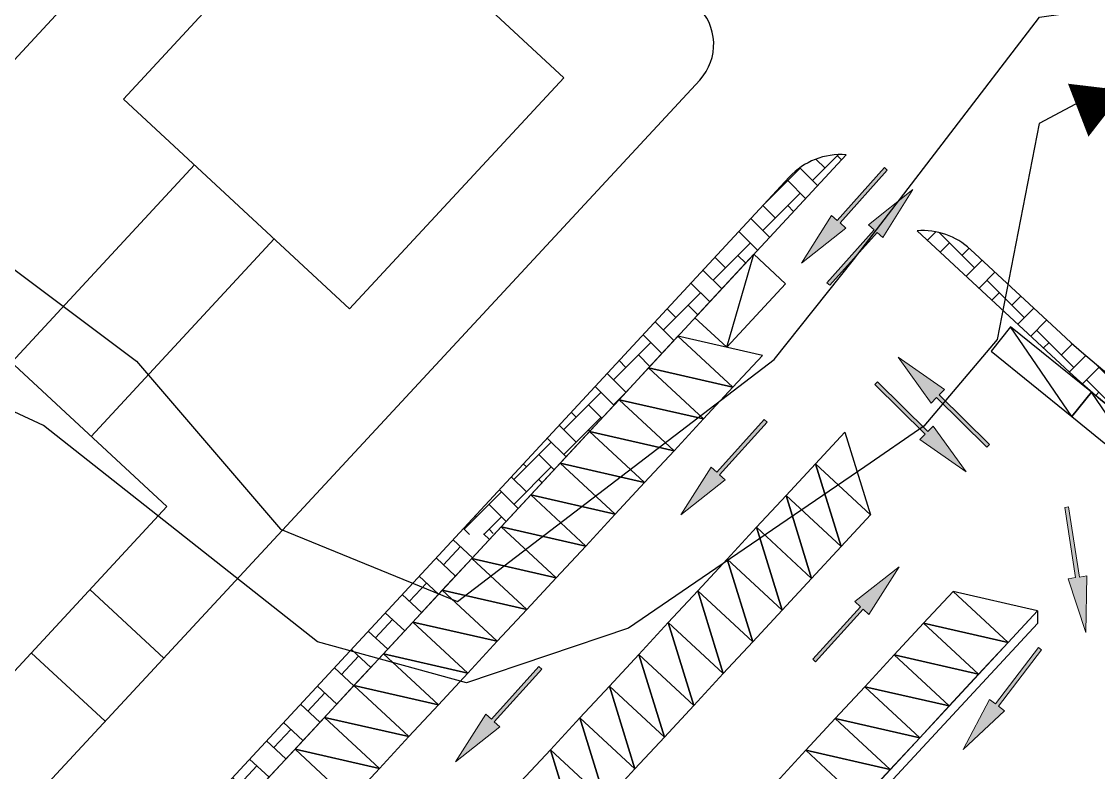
# Model space of a CAD drawing. Header units: millimetres. Extents: x 0 to 841000, y 0 to 594000.
# Drawn here: x 584995 to 647156, y 249598 to 292926 of the extents above; entities that cross this region are included whole.
import ezdxf

# ---------------------------------------------------------------- set-up
doc = ezdxf.new("R2010")
doc.units = ezdxf.units.MM
doc.header["$LTSCALE"] = 1000
for name, color, linetype in [('3', 2, 'Continuous'), ('ETC-9', 9, 'Continuous'), ('XR-PLAN$0$주차장', 252, 'Continuous'), ('XR-SITE PLAN$0$ETC-8', 252, 'Continuous'), ('XR-SITE PLAN$0$SOL-252', 252, 'Continuous'), ('XR-SITE PLAN$0$입면선', 252, 'Continuous'), ('일반형 주차', 5, 'Continuous')]:
    doc.layers.add(name, color=color, linetype=linetype)
doc.layers.add('XR-PL-B3F$0$ETC-차량동선', color=251, linetype='Continuous', lineweight=13)
pattern_1 = [(45, (-418237.5214781946, 262193.3045673152), (-1.13686837721616e-13, 1436.840979371064), [3048.000000000007, -1016.000000000003]), (135, (-417519.1014781928, 262911.7245673132), (-1.13686837721616e-13, 1436.840979371064), [3048, -1016])]
pattern_2 = [(137.1562046160084, (245601.5085401049, 752052.2962555406), (-978.7778439708698, -1055.364621024479), []), (227.1562046160083, (245601.5085401049, 752052.2962555406), (76.58677705360901, -2034.142464995348), [1439.375055764958, -1439.375055764958])]

# ---------------------------------------------------------------- blocks, each defined once
blk = doc.blocks.new('XR-PLAN$0$확장형주차')
at = {"layer": 'XR-PLAN$0$주차장'}
blk.add_line((-2500, 5100), (0, 100), dxfattribs=at)
at = {"layer": 'XR-PLAN$0$주차장', "color": 5}
blk.add_lwpolyline([(-2500, 100), (0, 100), (0, 5100), (-2500, 5100)], close=True, dxfattribs=at)
blk = doc.blocks.new('평행주차6')
at = {"layer": 'XR-PLAN$0$주차장'}
blk.add_line((645614.6608110652, 270135.4245414001), (642087.6099000054, 275312.2876717901), dxfattribs=at)
at = {"layer": '일반형 주차'}
blk.add_lwpolyline([(645614.6608110652, 270135.4245414001), (646748.2611386998, 271533.6199130085), (642087.6099000054, 275312.2876717901), (640954.0095723708, 273914.0923001817)], close=True, dxfattribs=at)
blk = doc.blocks.new('사선주차')
at = {"layer": 'XR-PLAN$0$주차장'}
blk.add_line((592282.6775203621, 241779.4734530619), (595457.5712647061, 238834.9786386449), dxfattribs=at)
at = {"layer": '일반형 주차'}
blk.add_lwpolyline([(597157.5761384368, 240668.0043965905), (592282.6775203624, 241779.4734530618), (590582.6726466315, 239946.4476951165), (595457.5712647061, 238834.9786386449)], close=True, dxfattribs=at)
blk = doc.blocks.new('사선주차(2)')
at = {"layer": 'XR-PLAN$0$주차장'}
blk.add_line((600223.3971026122, 234415.004114734), (603398.2908469562, 231470.509300317), dxfattribs=at)
at = {"layer": '일반형 주차'}
blk.add_lwpolyline([(601923.4019763425, 236248.0298726783), (603398.2908469564, 231470.5093003169), (601698.2859732258, 229637.4835423713), (600223.3971026117, 234415.0041147328)], close=True, dxfattribs=at)

msp = doc.modelspace()

# ---------------------------------------------------------------- hatches: boundary and pattern name
at = {"layer": 'XR-PL-B3F$0$ETC-차량동선'}
for points in [[(634803.5523243475, 284499.3335702908), (632075.4170294144, 281451.3371753064), (631748.8459871005, 281743.6373854768), (630013.5249153936, 278983.4078124207), (632565.2735928892, 281012.886860047), (632238.7025505715, 281305.1870702174), (634966.837845523, 284353.1834652019)], [(634803.5523243475, 284499.3335702908), (632075.4170294144, 281451.3371753064), (631748.8459871005, 281743.6373854768), (630013.5249153936, 278983.4078124207), (632565.2735928892, 281012.886860047), (632238.7025505715, 281305.1870702174), (634966.837845523, 284353.1834652019)], [(634803.5523243475, 284499.3335702908), (632075.4170294144, 281451.3371753064), (631748.8459871005, 281743.6373854768), (630013.5249153936, 278983.4078124207), (632565.2735928892, 281012.886860047), (632238.7025505715, 281305.1870702174), (634966.837845523, 284353.1834652019)], [(634803.5523243577, 284499.3335702891), (632075.4170294183, 281451.3371753069), (631748.845987099, 281743.6373854785), (630013.5249154025, 278983.4078124179), (632565.2735928989, 281012.8868600476), (632238.7025505796, 281305.1870702193), (634966.837845519, 284353.1834652019)], [(634803.5523243577, 284499.3335702891), (632075.4170294183, 281451.3371753069), (631748.845987099, 281743.6373854785), (630013.5249154025, 278983.4078124179), (632565.2735928989, 281012.8868600476), (632238.7025505796, 281305.1870702193), (634966.837845519, 284353.1834652019)], [(631483.4900152722, 277856.1027399194), (634211.6253102237, 280904.0991349001), (633885.0542678909, 281196.3993450743), (636436.8029454019, 283225.8783927006), (634701.4818736949, 280465.6488196407), (634374.9108313805, 280757.9490298149), (631646.775536429, 277709.9526348305)], [(631483.4900152722, 277856.1027399194), (634211.6253102237, 280904.0991349001), (633885.0542678909, 281196.3993450743), (636436.8029454019, 283225.8783927006), (634701.4818736949, 280465.6488196407), (634374.9108313805, 280757.9490298149), (631646.775536429, 277709.9526348305)], [(631483.4900152722, 277856.1027399194), (634211.6253102237, 280904.0991349001), (633885.0542678909, 281196.3993450743), (636436.8029454019, 283225.8783927006), (634701.4818736949, 280465.6488196407), (634374.9108313805, 280757.9490298149), (631646.775536429, 277709.9526348305)], [(631483.4900152788, 277856.1027399169), (634211.6253102182, 280904.0991348996), (633885.0542678989, 281196.3993450713), (636436.8029453959, 283225.8783927007), (634701.4818736988, 280465.6488196403), (634374.9108313795, 280757.9490298121), (631646.7755364401, 277709.9526348297)], [(631483.4900152788, 277856.1027399169), (634211.6253102182, 280904.0991348996), (633885.0542678989, 281196.3993450713), (636436.8029453959, 283225.8783927007), (634701.4818736988, 280465.6488196403), (634374.9108313795, 280757.9490298121), (631646.7755364401, 277709.9526348297)], [(640721.7900432349, 268358.4329390419), (637805.3600345965, 271226.7844196004), (637498.0366616772, 270914.3097758149), (635590.71015675, 273558.6078152736), (638266.3450939803, 271695.4963852768), (637959.0217210577, 271383.021741495), (640875.4517296926, 268514.6702609365)], [(640721.7900432349, 268358.4329390419), (637805.3600345965, 271226.7844196004), (637498.0366616772, 270914.3097758149), (635590.71015675, 273558.6078152736), (638266.3450939803, 271695.4963852768), (637959.0217210577, 271383.021741495), (640875.4517296926, 268514.6702609365)], [(640721.7900432349, 268358.4329390419), (637805.3600345965, 271226.7844196004), (637498.0366616772, 270914.3097758149), (635590.71015675, 273558.6078152736), (638266.3450939803, 271695.4963852768), (637959.0217210577, 271383.021741495), (640875.4517296926, 268514.6702609365)], [(640721.7900432444, 268358.4329390415), (637805.3600346034, 271226.7844195992), (637498.0366616866, 270914.3097758166), (635590.7101567569, 273558.6078152719), (638266.3450939797, 271695.4963852749), (637959.0217210634, 271383.0217414924), (640875.4517297039, 268514.6702609342)], [(640721.7900432444, 268358.4329390415), (637805.3600346034, 271226.7844195992), (637498.0366616866, 270914.3097758166), (635590.7101567569, 273558.6078152719), (638266.3450939797, 271695.4963852749), (637959.0217210634, 271383.0217414924), (640875.4517297039, 268514.6702609342)], [(634241.9128480592, 271987.0030619917), (637158.3428566981, 269118.6515814369), (636851.0194837902, 268806.1769376551), (639526.6544210204, 266943.0655076583), (637619.3279160786, 269587.3635471133), (637312.0045431744, 269274.8889033315), (634395.5745345209, 272143.24038389)], [(634241.9128480592, 271987.0030619917), (637158.3428566981, 269118.6515814369), (636851.0194837902, 268806.1769376551), (639526.6544210204, 266943.0655076583), (637619.3279160786, 269587.3635471133), (637312.0045431744, 269274.8889033315), (634395.5745345209, 272143.24038389)], [(634241.9128480592, 271987.0030619917), (637158.3428566981, 269118.6515814369), (636851.0194837902, 268806.1769376551), (639526.6544210204, 266943.0655076583), (637619.3279160786, 269587.3635471133), (637312.0045431744, 269274.8889033315), (634395.5745345209, 272143.24038389)], [(634241.9128480672, 271987.003061996), (637158.342856708, 269118.6515814378), (636851.0194837914, 268806.1769376553), (639526.6544210147, 266943.0655076589), (637619.3279160846, 269587.3635471134), (637312.0045431678, 269274.8889033308), (634395.574534527, 272143.2403838888)], [(634241.9128480672, 271987.003061996), (637158.342856708, 269118.6515814378), (636851.0194837914, 268806.1769376553), (639526.6544210147, 266943.0655076589), (637619.3279160846, 269587.3635471134), (637312.0045431678, 269274.8889033308), (634395.574534527, 272143.2403838888)], [(627869.8413821721, 269956.262649369), (625123.1923476831, 266924.9389628177), (624798.4076669851, 267219.2227879395), (623046.3071336074, 264469.6136813839), (625610.3693687398, 266483.5132251275), (625285.5846880415, 266777.7970502493), (628032.2337225158, 269809.1207368048)], [(627869.8413821721, 269956.262649369), (625123.1923476831, 266924.9389628177), (624798.4076669851, 267219.2227879395), (623046.3071336074, 264469.6136813839), (625610.3693687398, 266483.5132251275), (625285.5846880415, 266777.7970502493), (628032.2337225158, 269809.1207368048)], [(627869.8413821721, 269956.262649369), (625123.1923476831, 266924.9389628177), (624798.4076669851, 267219.2227879395), (623046.3071336074, 264469.6136813839), (625610.3693687398, 266483.5132251275), (625285.5846880415, 266777.7970502493), (628032.2337225158, 269809.1207368048)], [(627869.8413821759, 269956.2626493673), (625123.1923476846, 266924.9389628159), (624798.4076669829, 267219.2227879396), (623046.3071336162, 264469.6136813847), (625610.3693687387, 266483.5132251288), (625285.5846880369, 266777.7970502524), (628032.2337225282, 269809.120736804)], [(627869.8413821759, 269956.2626493673), (625123.1923476846, 266924.9389628159), (624798.4076669829, 267219.2227879396), (623046.3071336162, 264469.6136813847), (625610.3693687387, 266483.5132251288), (625285.5846880369, 266777.7970502524), (628032.2337225282, 269809.120736804)], [(645218.8964296953, 264883.3715657112), (645838.8088124654, 260840.0174074662), (645405.5922955127, 260773.598223601), (646434.1869567375, 257679.7010790897), (646488.6335878895, 260939.6461832677), (646055.4170709514, 260873.2269993988), (645435.5046881774, 264916.5811576475)], [(645218.8964296953, 264883.3715657112), (645838.8088124654, 260840.0174074662), (645405.5922955127, 260773.598223601), (646434.1869567375, 257679.7010790897), (646488.6335878895, 260939.6461832677), (646055.4170709514, 260873.2269993988), (645435.5046881774, 264916.5811576475)], [(645218.8964296953, 264883.3715657112), (645838.8088124654, 260840.0174074662), (645405.5922955127, 260773.598223601), (646434.1869567375, 257679.7010790897), (646488.6335878895, 260939.6461832677), (646055.4170709514, 260873.2269993988), (645435.5046881774, 264916.5811576475)], [(645218.8964297066, 264883.3715657132), (645838.8088124662, 260840.0174074651), (645405.5922955119, 260773.5982235983), (646434.1869567323, 257679.7010790923), (646488.6335879008, 260939.6461832661), (646055.417070946, 260873.226999399), (645435.5046881863, 264916.5811576471)], [(645218.8964297066, 264883.3715657132), (645838.8088124662, 260840.0174074651), (645405.5922955119, 260773.5982235983), (646434.1869567323, 257679.7010790923), (646488.6335879008, 260939.6461832661), (646055.417070946, 260873.226999399), (645435.5046881863, 264916.5811576471)], [(630666.0333741308, 256130.1788364542), (633412.6824086198, 259161.5025230055), (633087.897727922, 259455.786348131), (635651.959963035, 261469.6858918746), (633899.859429676, 258720.076785319), (633575.0747489632, 259014.3606104446), (630828.4257144892, 255983.0369238895)], [(630666.0333741308, 256130.1788364542), (633412.6824086198, 259161.5025230055), (633087.897727922, 259455.786348131), (635651.959963035, 261469.6858918746), (633899.859429676, 258720.076785319), (633575.0747489632, 259014.3606104446), (630828.4257144892, 255983.0369238895)], [(630666.0333741308, 256130.1788364542), (633412.6824086198, 259161.5025230055), (633087.897727922, 259455.786348131), (635651.959963035, 261469.6858918746), (633899.859429676, 258720.076785319), (633575.0747489632, 259014.3606104446), (630828.4257144892, 255983.0369238895)], [(630666.033374131, 256130.1788364548), (633412.6824086222, 259161.5025230063), (633087.8977279204, 259455.78634813), (635651.9599630435, 261469.6858918736), (633899.8594296763, 258720.0767853191), (633575.0747489745, 259014.3606104428), (630828.4257144833, 255983.0369238913)], [(630666.033374131, 256130.1788364548), (633412.6824086222, 259161.5025230063), (633087.8977279204, 259455.78634813), (635651.9599630435, 261469.6858918736), (633899.8594296763, 258720.0767853191), (633575.0747489745, 259014.3606104428), (630828.4257144833, 255983.0369238913)], [(643861.3962072545, 256674.4046500293), (641385.70751483, 253418.0309445751), (641734.6046975666, 253152.7785846745), (639353.299246546, 250925.7646945459), (640862.3617407345, 253815.9094844279), (641211.2589234711, 253550.6571245273), (643686.9476158769, 256807.0308299814)], [(643861.3962072545, 256674.4046500293), (641385.70751483, 253418.0309445751), (641734.6046975666, 253152.7785846745), (639353.299246546, 250925.7646945459), (640862.3617407345, 253815.9094844279), (641211.2589234711, 253550.6571245273), (643686.9476158769, 256807.0308299814)], [(643861.3962072545, 256674.4046500293), (641385.70751483, 253418.0309445751), (641734.6046975666, 253152.7785846745), (639353.299246546, 250925.7646945459), (640862.3617407345, 253815.9094844279), (641211.2589234711, 253550.6571245273), (643686.9476158769, 256807.0308299814)], [(643861.3962072495, 256674.4046500284), (641385.7075148353, 253418.0309445742), (641734.604697562, 253152.7785846729), (639353.2992465396, 250925.7646945491), (640862.3617407433, 253815.9094844275), (641211.2589234698, 253550.6571245264), (643686.9476158845, 256807.0308299802)], [(643861.3962072495, 256674.4046500284), (641385.7075148353, 253418.0309445742), (641734.604697562, 253152.7785846729), (639353.2992465396, 250925.7646945491), (640862.3617407433, 253815.9094844275), (641211.2589234698, 253550.6571245264), (643686.9476158845, 256807.0308299802)], [(614860.8723490351, 255702.5065893424), (612114.2233145315, 252671.1829027873), (611789.4386338295, 252965.4667279166), (610037.3381004707, 250215.857621361), (612601.400335584, 252229.7571651046), (612276.6156548859, 252524.0409902302), (615023.2646893746, 255555.3646767815)], [(614860.8723490351, 255702.5065893424), (612114.2233145315, 252671.1829027873), (611789.4386338295, 252965.4667279166), (610037.3381004707, 250215.857621361), (612601.400335584, 252229.7571651046), (612276.6156548859, 252524.0409902302), (615023.2646893746, 255555.3646767815)], [(614860.8723490351, 255702.5065893424), (612114.2233145315, 252671.1829027873), (611789.4386338295, 252965.4667279166), (610037.3381004707, 250215.857621361), (612601.400335584, 252229.7571651046), (612276.6156548859, 252524.0409902302), (615023.2646893746, 255555.3646767815)], [(614860.8723490306, 255702.5065893424), (612114.2233145393, 252671.182902791), (611789.4386338375, 252965.4667279146), (610037.3381004708, 250215.8576213598), (612601.4003355934, 252229.7571651038), (612276.6156548916, 252524.0409902275), (615023.2646893829, 255555.364676779)], [(614860.8723490306, 255702.5065893424), (612114.2233145393, 252671.182902791), (611789.4386338375, 252965.4667279146), (610037.3381004708, 250215.8576213598), (612601.4003355934, 252229.7571651038), (612276.6156548916, 252524.0409902275), (615023.2646893829, 255555.364676779)]]:
    msp.add_hatch(color=256, dxfattribs=at).paths.add_polyline_path(points)
at = {"layer": 'XR-SITE PLAN$0$ETC-8'}
h = msp.add_hatch(dxfattribs=at)
h.set_pattern_fill('ANSI31', color=256, scale=300, angle=45)
h.set_pattern_definition([(90, (3.812601789832115e-09, -3.259629011154175e-09), (-952.5000000000006, 5.684341886080801e-14), [])])
h.paths.add_polyline_path([(515768.5665579181, 266275.1395236221), (506477.1818617397, 257153.006755196), (515938.2757014636, 248378.4952303846), (524785.7680947374, 257257.2585799587)])
h.paths.add_polyline_path([(640373.733804565, 224485.6237195958), (637814.3293254672, 221725.9526105938), (640752.6431453266, 211365.2467425135), (657462.1072485744, 208637.3368021664)])
h.paths.add_polyline_path([(637814.3293254672, 221725.9526105938), (632441.8817843538, 215933.1252615419), (636643.9290768321, 212036.0164260981), (640752.6431453266, 211365.2467425135)])
h.paths.add_polyline_path([(640752.6431453266, 211365.2467425135), (636643.9290768321, 212036.0164260981), (641960.8820262029, 207104.9095454966)])
h.paths.add_polyline_path([(657462.1072485744, 208637.3368021664), (640752.6431453266, 211365.2467425135), (641960.8820262029, 207104.9095454966), (649530.2552283596, 200084.8383441088)])
h.paths.add_polyline_path([(672763.2998750027, 300393.7219891739), (666156.6599138492, 306520.9245580775), (664761.5231194199, 305016.6220001471), (663441.1029202346, 306241.2205985268), (658357.8761534804, 300760.2447843114), (659678.2963526476, 299535.646185935), (657706.8227369379, 297409.9099750859), (659735.5701376722, 295528.3867865098), (660145.8885264624, 295586.1284456667), (666148.74906002, 293261.6000708905), (666284.9363138009, 293408.4436170277), (666654.3965176943, 293065.7947783289), (667900.1839303639, 292583.3800739539), (672647.8797576242, 297702.5705402461), (671368.1630805732, 298889.4194312436)])
edge = h.paths.add_edge_path()
edge.add_line((659735.5701376722, 295528.3867865098), (658536.1726291658, 295359.6027299768))
edge.add_ellipse((661165.7882791798, 294442.9750255947), major_axis=(664.544815416813, 2739.693158408312), ratio=0.9877037860000094, start_angle=84.48520027588604, end_angle=237.4871818345782)
edge.add_line((663090.4996270387, 292416.9212447819), (659735.5701376706, 295528.3867865113))
h.paths.add_polyline_path([(660145.8885264624, 295586.1284456667), (659735.5701376722, 295528.3867865098), (663090.4996270387, 292416.9212447819), (664313.4626980909, 291282.7074061786), (666148.74906002, 293261.6000708905)])
h.paths.add_polyline_path([(658073.0813614876, 355889.5720167537), (648486.4304399531, 364780.5290689101), (637089.1578725058, 352491.4500731644), (646675.8087940555, 343600.4930210081)])
h.paths.add_polyline_path([(646675.8087940555, 343600.4930210081), (637089.1578725058, 352491.4500731644), (622977.502579138, 337275.5950837513), (632564.1535006877, 328384.6380315949)])
at = {"layer": 'XR-SITE PLAN$0$SOL-252'}
h = msp.add_hatch(dxfattribs=at)
h.set_pattern_fill('AR-HBONE', color=256, scale=10, style=0)
h.set_pattern_definition(pattern_1)
edge = h.paths.add_edge_path()
edge.add_line((612325.3211555703, 263390.4009323721), (632587.5188702253, 285238.0620170315))
edge.add_arc((632279.6238059032, 281202.0527988267), 4047.736377290574, 85.63752613541467, 137.1562046160078)
edge.add_line((629311.781789519, 283954.5214264211), (610152.1915209779, 263295.7439037202))
edge.add_line((610152.191520989, 263295.7439037194), (612325.321155582, 263390.400932373))
edge = h.paths.add_edge_path()
edge.add_arc((637011.2539524998, 276813.7924183873), 4047.736377291758, 47.15620461600996, 94.40002950329644)
edge.add_line((636700.713473376, 280849.5989537542), (645493.5248493786, 272694.8732887111))
edge.add_arc((679899.3826942557, 309792.8984934767), 50596.70471617575, 227.156204616017, 255.7563706937867)
edge.add_line((667450.2900138203, 260751.6238406901), (674551.35112921, 258949.0245285653))
edge.add_line((674551.3511292114, 258949.0245285672), (675099.7979490402, 260987.4056600235))
edge.add_line((675099.7979490497, 260987.4056600225), (667306.0692932328, 262904.4996356838))
edge.add_arc((679391.5478367024, 312036.6452891086), 50596.70471615621, 227.156204616011, 256.1807922956626, ccw=False)
edge.add_line((644985.6899918282, 274938.6200843607), (639763.7225800984, 279781.6344347729))
h = msp.add_hatch(dxfattribs=at)
h.set_pattern_fill('AR-HBONE', color=256, scale=10, style=0)
h.set_pattern_definition(pattern_1)
edge = h.paths.add_edge_path()
edge.add_line((612325.3211555703, 263390.4009323721), (632587.5188702253, 285238.0620170315))
edge.add_arc((632279.6238059032, 281202.0527988267), 4047.736377290574, 85.63752613541467, 137.1562046160078)
edge.add_line((629311.781789519, 283954.5214264211), (610152.1915209779, 263295.7439037202))
edge.add_line((610152.191520989, 263295.7439037194), (612325.321155582, 263390.400932373))
edge = h.paths.add_edge_path()
edge.add_arc((637011.2539524998, 276813.7924183873), 4047.736377291758, 47.15620461600996, 94.40002950329644)
edge.add_line((636700.713473376, 280849.5989537542), (645493.5248493786, 272694.8732887111))
edge.add_arc((679899.3826942557, 309792.8984934767), 50596.70471617575, 227.156204616017, 255.7563706937867)
edge.add_line((667450.2900138203, 260751.6238406901), (674551.35112921, 258949.0245285653))
edge.add_line((674551.3511292114, 258949.0245285672), (675099.7979490402, 260987.4056600235))
edge.add_line((675099.7979490497, 260987.4056600225), (667306.0692932328, 262904.4996356838))
edge.add_arc((679391.5478367024, 312036.6452891086), 50596.70471615621, 227.156204616011, 256.1807922956626, ccw=False)
edge.add_line((644985.6899918282, 274938.6200843607), (639763.7225800984, 279781.6344347729))
h = msp.add_hatch(dxfattribs=at)
h.set_pattern_fill('AR-HBONE', color=256, scale=10, style=0)
h.set_pattern_definition(pattern_1)
edge = h.paths.add_edge_path()
edge.add_line((612325.3211555703, 263390.4009323721), (632587.5188702253, 285238.0620170315))
edge.add_arc((632279.6238059032, 281202.0527988267), 4047.736377290574, 85.63752613541467, 137.1562046160078)
edge.add_line((629311.781789519, 283954.5214264211), (610152.1915209779, 263295.7439037202))
edge.add_line((610152.191520989, 263295.7439037194), (612325.321155582, 263390.400932373))
edge = h.paths.add_edge_path()
edge.add_arc((637011.2539524998, 276813.7924183873), 4047.736377291758, 47.15620461600996, 94.40002950329644)
edge.add_line((636700.713473376, 280849.5989537542), (645493.5248493786, 272694.8732887111))
edge.add_arc((679899.3826942557, 309792.8984934767), 50596.70471617575, 227.156204616017, 255.7563706937867)
edge.add_line((667450.2900138203, 260751.6238406901), (674551.35112921, 258949.0245285653))
edge.add_line((674551.3511292114, 258949.0245285672), (675099.7979490402, 260987.4056600235))
edge.add_line((675099.7979490497, 260987.4056600225), (667306.0692932328, 262904.4996356838))
edge.add_arc((679391.5478367024, 312036.6452891086), 50596.70471615621, 227.156204616011, 256.1807922956626, ccw=False)
edge.add_line((644985.6899918282, 274938.6200843607), (639763.7225800984, 279781.6344347729))
h = msp.add_hatch(dxfattribs=at)
h.set_pattern_fill('AR-B816', color=256, scale=7.083538660260673, angle=137.1562046160084, style=0)
h.set_pattern_definition(pattern_2)
edge = h.paths.add_edge_path()
edge.add_arc((580786.1888878274, 226333.0808852096), 4047.736377290899, 77.98288183851132, 110.0524905577397)
edge.add_line((579398.2974640132, 230135.4389924523), (568891.758873317, 218806.7915507977))
edge.add_arc((560024.8960990497, 226200.2597043035), 11544.89613615654, 272.94851071635327, 320.1775931592619, ccw=False)
edge.add_line((560618.7483460869, 214670.6471217726), (566045.8394212745, 213489.6721790745))
edge.add_line((566045.8394212684, 213489.6721790698), (581628.9434727837, 230292.1128994179))
edge = h.paths.add_edge_path()
edge.add_line((581670.7853849087, 230337.2288304796), (612325.3211555717, 263390.4009323698))
edge.add_line((612325.3211555703, 263390.4009323721), (610152.1915209776, 263295.7439037184))
edge.add_line((610152.191520989, 263295.7439037194), (580074.3749859753, 230864.4177920297))
edge.add_arc((582945.4000475708, 236877.6451425445), 6663.459167233169, 244.4777825868301, 258.9722600607712)
h = msp.add_hatch(dxfattribs=at)
h.set_pattern_fill('AR-B816', color=256, scale=7.083538660260673, angle=137.1562046160084, style=0)
h.set_pattern_definition(pattern_2)
edge = h.paths.add_edge_path()
edge.add_arc((580786.1888878274, 226333.0808852096), 4047.736377290899, 77.98288183851132, 110.0524905577397)
edge.add_line((579398.2974640132, 230135.4389924523), (568891.758873317, 218806.7915507977))
edge.add_arc((560024.8960990497, 226200.2597043035), 11544.89613615654, 272.94851071635327, 320.1775931592619, ccw=False)
edge.add_line((560618.7483460869, 214670.6471217726), (566045.8394212745, 213489.6721790745))
edge.add_line((566045.8394212684, 213489.6721790698), (581628.9434727837, 230292.1128994179))
edge = h.paths.add_edge_path()
edge.add_line((581670.7853849087, 230337.2288304796), (612325.3211555717, 263390.4009323698))
edge.add_line((612325.3211555703, 263390.4009323721), (610152.1915209776, 263295.7439037184))
edge.add_line((610152.191520989, 263295.7439037194), (580074.3749859753, 230864.4177920297))
edge.add_arc((582945.4000475708, 236877.6451425445), 6663.459167233169, 244.4777825868301, 258.9722600607712)
h = msp.add_hatch(dxfattribs=at)
h.set_pattern_fill('AR-B816', color=256, scale=7.083538660260673, angle=137.1562046160084, style=0)
h.set_pattern_definition(pattern_2)
edge = h.paths.add_edge_path()
edge.add_arc((580786.1888878274, 226333.0808852096), 4047.736377290899, 77.98288183851132, 110.0524905577397)
edge.add_line((579398.2974640132, 230135.4389924523), (568891.758873317, 218806.7915507977))
edge.add_arc((560024.8960990497, 226200.2597043035), 11544.89613615654, 272.94851071635327, 320.1775931592619, ccw=False)
edge.add_line((560618.7483460869, 214670.6471217726), (566045.8394212745, 213489.6721790745))
edge.add_line((566045.8394212684, 213489.6721790698), (581628.9434727837, 230292.1128994179))
edge = h.paths.add_edge_path()
edge.add_line((581670.7853849087, 230337.2288304796), (612325.3211555717, 263390.4009323698))
edge.add_line((612325.3211555703, 263390.4009323721), (610152.1915209776, 263295.7439037184))
edge.add_line((610152.191520989, 263295.7439037194), (580074.3749859753, 230864.4177920297))
edge.add_arc((582945.4000475708, 236877.6451425445), 6663.459167233169, 244.4777825868301, 258.9722600607712)

# ---------------------------------------------------------------- linework, layer by layer
at = {"layer": '3', "color": 251, "linetype": 'Continuous'}
msp.add_lwpolyline([(645398.1454581653, 289337.989459059, 0, 3374.999999999999, 0), (647614.4618748312, 287617.5016599676, 2249.999999999999, 2249.999999999999, 0)], format="xyseb", dxfattribs=at)
at = {"layer": 'ETC-9', "color": 8, "ltscale": 40}
for points in [[(519519.1616635566, 301110.954404294), (540340.8266896774, 294014.2355466397), (556260.6327668469, 287726.7267024838), (571402.312314788, 281712.8236051272), (581606.3508957907, 280834.1071335603), (591632.6424969455, 273327.6839687875), (599948.0392016062, 263630.6719215834), (610151.5188875835, 259458.2275183806), (628444.4956797807, 273429.7488768199), (633012.3844667581, 279185.5433516572), (643753.3608540428, 293170.1753179147), (649760.6656441005, 294021.1049046847), (654634.6976108701, 294810.5714243627), (660145.8885264549, 295586.1284456695), (671331.4265969567, 291254.67671751), (677953.7900896353, 288695.3581029172), (679606.3457433974, 287920.1053627706), (689280.5142405744, 284949.0143582937)], [(687650.5995203202, 278154.7955333362), (685664.1304917041, 278170.2042380446), (677748.0063076486, 282766.1740924525), (666710.5485190974, 289123.3405657387), (664367.4939074967, 289229.9430323462), (655585.0916593858, 289824.7032801793), (648473.9588884081, 289555.1838658783), (643740.6559736397, 287039.4707429935), (641314.6281176825, 274579.6862806859), (637085.4977321889, 269575.3888092763), (633662.555746442, 267228.5668812138), (624288.0047346262, 260822.1486684955), (620024.9237683321, 257925.6254630596), (610670.8924800701, 254769.1680103322), (602082.7394076661, 257142.3245178349), (586270.1965496541, 269613.2135544051), (578890.8281204441, 273045.1394837699), (570730.9784644827, 277005.2226386457), (560235.703406714, 281112.2418087847), (536602.1262988952, 290432.3372527217), (531994.2292617917, 292251.6816110988), (520890.6967598054, 296014.2114757407)]]:
    msp.add_lwpolyline(points, dxfattribs=at)
at = {"layer": 'XR-PL-B3F$0$ETC-차량동선'}
for points in [[(634966.8378455233, 284353.1834652093), (634803.5523243662, 284499.3335702945), (632075.4170294144, 281451.3371753138), (631748.8459871003, 281743.6373854843), (630013.5249153973, 278983.4078124207), (632565.2735928894, 281012.8868600545), (632238.7025505715, 281305.1870702249)], [(634966.8378455229, 284353.1834652053), (634803.5523243614, 284499.3335702926), (632075.417029422, 281451.3371753102), (631748.845987103, 281743.6373854819), (630013.5249154062, 278983.4078124213), (632565.2735929026, 281012.886860051), (632238.7025505833, 281305.1870702227)], [(631646.775536433, 277709.9526348305), (631483.4900152722, 277856.1027399232), (634211.6253102237, 280904.0991349039), (633885.0542678909, 281196.3993450743), (636436.8029454016, 283225.8783927043), (634701.4818736949, 280465.6488196445), (634374.9108313805, 280757.9490298149)], [(631646.7755364438, 277709.952634833), (631483.4900152825, 277856.1027399204), (634211.6253102219, 280904.099134903), (633885.0542679029, 281196.3993450747), (636436.8029453999, 283225.8783927041), (634701.4818737025, 280465.6488196437), (634374.9108313832, 280757.9490298155)], [(640875.4517296926, 268514.6702609402), (640721.7900432312, 268358.4329390456), (637805.3600345965, 271226.7844196004), (637498.0366616735, 270914.3097758223), (635590.71015675, 273558.6078152773), (638266.3450939654, 271695.4963852805), (637959.0217210577, 271383.021741495)], [(640875.4517297011, 268514.6702609374), (640721.7900432411, 268358.4329390443), (637805.3600346001, 271226.7844196023), (637498.0366616836, 270914.3097758201), (635590.7101567539, 273558.6078152751), (638266.3450939769, 271695.4963852781), (637959.0217210602, 271383.0217414954)], [(634395.5745345209, 272143.2403838937), (634241.9128480594, 271987.0030619991), (637158.3428566941, 269118.6515814406), (636851.019483775, 268806.1769376588), (639526.6544210018, 266943.065507662), (637619.3279160786, 269587.363547117), (637312.0045431555, 269274.8889033352)], [(634395.574534524, 272143.2403838921), (634241.912848064, 271987.003061999), (637158.342856705, 269118.6515814411), (636851.0194837882, 268806.1769376583), (639526.6544210115, 266943.065507662), (637619.3279160813, 269587.3635471164), (637312.0045431647, 269274.8889033337)], [(628032.2337225307, 269809.1207368081), (627869.8413821721, 269956.262649369), (625123.1923476829, 266924.9389628214), (624798.4076669851, 267219.2227879432), (623046.3071336265, 264469.6136813913), (625610.3693687395, 266483.5132251349), (625285.5846880417, 266777.7970502567)], [(628032.2337225324, 269809.1207368074), (627869.8413821796, 269956.2626493708), (625123.1923476884, 266924.9389628193), (624798.4076669868, 267219.222787943), (623046.3071336201, 264469.6136813881), (625610.3693687425, 266483.5132251321), (625285.5846880407, 266777.7970502559)], [(645435.5046881774, 264916.581157655), (645218.8964296955, 264883.3715657187), (645838.8088124654, 260840.0174074699), (645405.5922955129, 260773.5982236047), (646434.1869567375, 257679.7010790971), (646488.6335878895, 260939.6461832714), (646055.4170709514, 260873.2269994025)], [(645435.5046881859, 264916.5811576518), (645218.8964297064, 264883.3715657177), (645838.8088124662, 260840.0174074698), (645405.5922955114, 260773.5982236027), (646434.1869567318, 257679.701079097), (646488.6335879003, 260939.6461832706), (646055.4170709455, 260873.2269994034)], [(630828.4257144892, 255983.036923897), (630666.0333741308, 256130.1788364579), (633412.6824086196, 259161.5025230092), (633087.897727922, 259455.786348131), (635651.9599630389, 261469.6858918783), (633899.8594296762, 258720.0767853227), (633575.0747489784, 259014.3606104483)], [(630828.4257144872, 255983.0369238947), (630666.0333741347, 256130.1788364581), (633412.682408626, 259161.5025230097), (633087.8977279246, 259455.7863481333), (635651.9599630472, 261469.6858918769), (633899.85942968, 258720.0767853225), (633575.0747489787, 259014.3606104462)], [(643686.9476158767, 256807.0308299777), (643861.3962072361, 256674.4046500255), (641385.70751483, 253418.0309445714), (641734.6046975482, 253152.7785846707), (639353.2992465274, 250925.7646945459), (640862.3617407345, 253815.9094844242), (641211.2589234562, 253550.6571245235)], [(643686.9476158821, 256807.030829976), (643861.3962072474, 256674.4046500238), (641385.707514833, 253418.0309445698), (641734.6046975593, 253152.7785846688), (639353.2992465368, 250925.764694545), (640862.3617407407, 253815.9094844234), (641211.2589234675, 253550.6571245219)], [(615023.2646893788, 255555.3646767815), (614860.8723490351, 255702.5065893498), (612114.2233145313, 252671.1829027948), (611789.4386338295, 252965.4667279203), (610037.3381004707, 250215.8576213648), (612601.4003355877, 252229.7571651083), (612276.6156548859, 252524.0409902339)], [(615023.264689387, 255555.3646767824), (614860.8723490343, 255702.5065893458), (612114.223314543, 252671.1829027943), (611789.4386338415, 252965.4667279181), (610037.3381004748, 250215.8576213631), (612601.4003355971, 252229.7571651072), (612276.6156548953, 252524.0409902309)]]:
    msp.add_lwpolyline(points, close=True, dxfattribs=at)
at = {"layer": 'XR-SITE PLAN$0$입면선'}
for p, q in [((602279.6980429481, 309821.1515766126), (532798.2586307864, 234836.0038440046)), ((565810.1101958604, 226658.8911306341), (624138.0726015979, 289550.8622951363)), ((589371.4553341683, 238640.4558320832), (632587.5188702381, 285238.0620170315)), ((594972.5091968143, 284649.3886611168), (584406.2921369487, 273256.3930679415)), ((568891.7588733175, 218806.7915508007), (629311.781789519, 283954.5214264211)), ((599575.4603743594, 280380.469142959), (589009.2433144936, 268987.4735497874)), ((636700.7133998204, 280849.5990219568), (645493.524849363, 272694.8732887101)), ((639763.72257885, 279781.6344359261), (644985.6899918282, 274938.6200843607)), ((588941.3776050956, 260152.2213525628), (593205.3227174879, 256197.706561402)), ((609415.6137289555, 222032.0600589965), (643639.1441628375, 258933.4912151662)), ((585559.2905668394, 256505.4949504551), (589823.2356792354, 252550.9801592906))]:
    msp.add_line(p, q, dxfattribs=at)
for points in [[(616294.9636513965, 289685.84600303), (603241.5836811479, 301791.95497172), (590870.9249678665, 288453.3249391695), (603924.3049381002, 276347.2159704869)], [(593377.8781187386, 264935.866295178), (580324.4981484899, 277041.9752638605), (567953.8394351898, 263703.3452313137), (581007.2194054424, 251597.2362626311)]]:
    msp.add_lwpolyline(points, close=True, dxfattribs=at)
for points in [[(643639.1441628375, 258933.4912151662), (643639.1441628375, 258198.1992055257)], [(631868.4234802503, 245506.4507675287), (643639.1441628375, 258198.1992055257)]]:
    msp.add_lwpolyline(points, dxfattribs=at)
for centre, radius, start, end in [((621912.1910893213, 291615.2137658265), 3035.802282968859, 317.156204714857, 47.15620453204538), ((632279.6238059032, 281202.0527988267), 4047.736377291813, 85.63752624323709, 137.1562047148569), ((637011.2539524998, 276813.7924183873), 4047.736377291813, 47.15620453204538, 94.40002947540137), ((679391.5478367022, 312036.6452890974), 50596.70471614766, 227.1562045320454, 256.1807922359759), ((679899.3826942373, 309792.8984934506), 50596.70471614766, 227.1562045320454, 255.756370617012)]:
    msp.add_arc(centre, radius, start, end, dxfattribs=at)

# ---------------------------------------------------------------- block references
at = {"layer": 'XR-PLAN$0$주차장', "color": 5, "rotation": 137.1562046160059}
msp.add_blockref('XR-PLAN$0$확장형주차', (627332.273461413, 279571.60755707), dxfattribs=at)
msp.add_blockref('XR-PLAN$0$확장형주차', (627332.273461413, 279571.60755707), dxfattribs=at)
msp.add_blockref('XR-PLAN$0$확장형주차', (627332.273461413, 279571.60755707), dxfattribs=at)
at = {"layer": '일반형 주차'}
for name, p in [('사선주차', (30600.08772714445, 32994.46364301862)), ('사선주차', (30600.08772714445, 32994.46364301862)), ('사선주차', (30600.08772714445, 32994.46364301862)), ('평행주차6', (3.812601789832115e-09, -3.259629011154175e-09)), ('평행주차6', (3.812601789832115e-09, -3.259629011154175e-09)), ('평행주차6', (3.812601789832115e-09, -3.259629011154175e-09)), ('사선주차', (28900.08285342166, 31161.43788507627)), ('사선주차', (28900.08285342166, 31161.43788507627)), ('사선주차', (28900.08285342166, 31161.43788507627)), ('사선주차', (27200.07797968024, 29328.4121271302)), ('사선주차', (27200.07797968024, 29328.4121271302)), ('사선주차', (27200.07797968024, 29328.4121271302)), ('평행주차6', (4660.651238695107, -3778.667758780997)), ('평행주차6', (4660.651238695107, -3778.667758780997)), ('평행주차6', (4660.651238695107, -3778.667758780997)), ('사선주차', (25500.07310595745, 27495.38636918413)), ('사선주차', (25500.07310595745, 27495.38636918413)), ('사선주차', (25500.07310595745, 27495.38636918413)), ('사선주차(2)', (30600.08772716307, 32994.4636430149)), ('사선주차(2)', (30600.08772716307, 32994.4636430149)), ('사선주차(2)', (30600.08772716307, 32994.4636430149)), ('사선주차', (23800.06823223465, 25662.36061124178)), ('사선주차', (23800.06823223465, 25662.36061124178)), ('사선주차', (23800.06823223465, 25662.36061124178)), ('사선주차(2)', (28900.08285342166, 31161.43788507255)), ('사선주차(2)', (28900.08285342166, 31161.43788507255)), ('사선주차(2)', (28900.08285342166, 31161.43788507255)), ('사선주차', (22100.06335849324, 23829.3348532957)), ('사선주차', (22100.06335849324, 23829.3348532957)), ('사선주차', (22100.06335849324, 23829.3348532957)), ('사선주차(2)', (27200.07797968396, 29328.41212712647)), ('사선주차(2)', (27200.07797968396, 29328.41212712647)), ('사선주차(2)', (27200.07797968396, 29328.41212712647)), ('사선주차', (20400.05848477044, 21996.3090953459)), ('사선주차', (20400.05848477044, 21996.3090953459)), ('사선주차', (20400.05848477044, 21996.3090953459)), ('사선주차(2)', (25500.07310595745, 27495.3863691804)), ('사선주차(2)', (25500.07310595745, 27495.3863691804)), ('사선주차(2)', (25500.07310595745, 27495.3863691804)), ('사선주차', (18700.05361102903, 20163.28333740355)), ('사선주차', (18700.05361102903, 20163.28333740355)), ('사선주차', (18700.05361102903, 20163.28333740355)), ('사선주차(2)', (23800.06823223465, 25662.36061123433)), ('사선주차(2)', (23800.06823223465, 25662.36061123433)), ('사선주차(2)', (23800.06823223465, 25662.36061123433)), ('사선주차', (17000.04873730624, 18330.25757945748)), ('사선주차', (17000.04873730624, 18330.25757945748)), ('사선주차', (17000.04873730624, 18330.25757945748)), ('사선주차(2)', (22100.063358493, 23829.33485328825)), ('사선주차(2)', (22100.063358493, 23829.33485328825)), ('사선주차(2)', (22100.063358493, 23829.33485328825)), ('사선주차', (46481.56802440443, 18265.48681857483)), ('사선주차', (46481.56802440443, 18265.48681857483)), ('사선주차', (46481.56802440443, 18265.48681857483)), ('사선주차', (15300.04386356482, 16497.23182151141)), ('사선주차', (15300.04386356482, 16497.23182151141)), ('사선주차', (15300.04386356482, 16497.23182151141)), ('사선주차(2)', (20400.05848477044, 21996.3090953459)), ('사선주차(2)', (20400.05848477044, 21996.3090953459)), ('사선주차(2)', (20400.05848477044, 21996.3090953459)), ('사선주차', (44781.56315066302, 16432.46106063249)), ('사선주차', (44781.56315066302, 16432.46106063249)), ('사선주차', (44781.56315066302, 16432.46106063249)), ('사선주차', (13600.03898984203, 14664.20606356533)), ('사선주차', (13600.03898984203, 14664.20606356533)), ('사선주차', (13600.03898984203, 14664.20606356533)), ('사선주차(2)', (18700.05361103275, 20163.28333739983)), ('사선주차(2)', (18700.05361103275, 20163.28333739983)), ('사선주차(2)', (18700.05361103275, 20163.28333739983)), ('사선주차', (43081.55827694022, 14599.43530268641)), ('사선주차', (43081.55827694022, 14599.43530268641)), ('사선주차', (43081.55827694022, 14599.43530268641)), ('사선주차', (11900.03411610433, 12831.18030561926)), ('사선주차', (11900.03411610433, 12831.18030561926)), ('사선주차', (11900.03411610433, 12831.18030561926)), ('사선주차(2)', (17000.048737306, 18330.25757945376)), ('사선주차(2)', (17000.048737306, 18330.25757945376)), ('사선주차(2)', (17000.048737306, 18330.25757945376)), ('사선주차', (41381.55340319881, 12766.40954474034)), ('사선주차', (41381.55340319881, 12766.40954474034)), ('사선주차', (41381.55340319881, 12766.40954474034)), ('사선주차', (10200.02924237758, 10998.15454767318)), ('사선주차', (10200.02924237758, 10998.15454767318)), ('사선주차', (10200.02924237758, 10998.15454767318)), ('사선주차(2)', (15300.04386358344, 16497.23182151141)), ('사선주차(2)', (15300.04386358344, 16497.23182151141)), ('사선주차(2)', (15300.04386358344, 16497.23182151141)), ('사선주차', (39681.54852947601, 10933.38378679426)), ('사선주차', (39681.54852947601, 10933.38378679426)), ('사선주차', (39681.54852947601, 10933.38378679426)), ('사선주차', (8500.024368655024, 9165.12878972711)), ('사선주차', (8500.024368655024, 9165.12878972711)), ('사선주차', (8500.024368655024, 9165.12878972711)), ('사선주차(2)', (13600.03898984203, 14664.20606356533)), ('사선주차(2)', (13600.03898984203, 14664.20606356533)), ('사선주차(2)', (13600.03898984203, 14664.20606356533)), ('사선주차', (37981.5436557346, 9100.35802884819)), ('사선주차', (37981.5436557346, 9100.35802884819)), ('사선주차', (37981.5436557346, 9100.35802884819))]:
    msp.add_blockref(name, p, dxfattribs=at)

doc.saveas('drawing.dxf')
